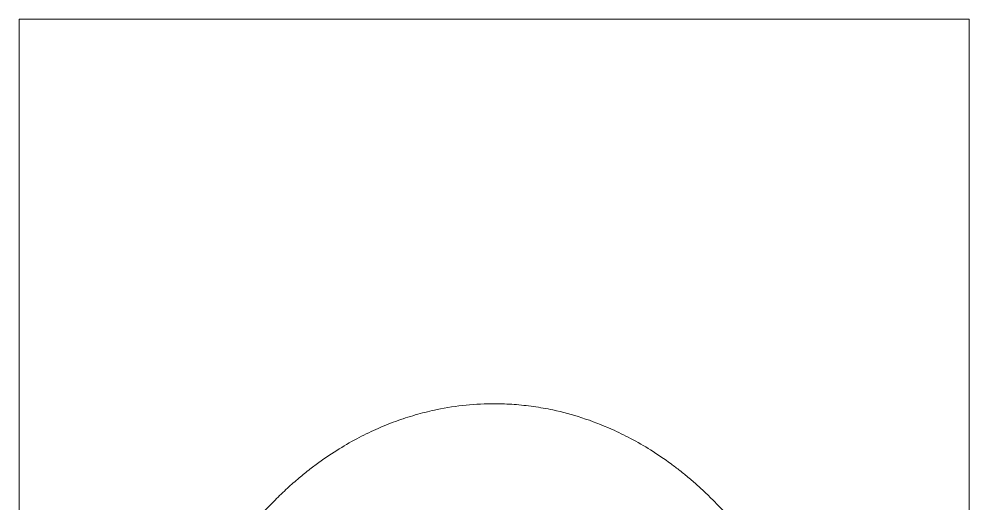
# Model space of a CAD drawing. Extents: x 2474 to 3422, y 0 to 695.
# Drawn here: x 2671.99 to 2713.99, y 520.27 to 541.7 of the extents above; entities that cross this region are included whole.
import ezdxf

# ---------------------------------------------------------------- set-up
doc = ezdxf.new("R2010")
doc.units = 0
doc.header["$LTSCALE"] = 10
doc.header["$MEASUREMENT"] = 0
doc.layers.add('1', color=7, linetype='CONTINUOUS')

msp = doc.modelspace()

# ---------------------------------------------------------------- linework, layer by layer
at = {"layer": '1', "color": 7, "linetype": 'Continuous', "lineweight": 18}
for p, q in [((2713.995, 541.704), (2671.995, 541.704)), ((2671.995, 541.704), (2671.995, 286.704)), ((2713.995, 541.704), (2713.995, 286.704))]:
    msp.add_line(p, q, dxfattribs=at)
at = {"layer": '1', "color": 7, "linetype": 'Continuous', "lineweight": 13}
msp.add_open_spline([(2708.341, 505.704), (2708.341, 505.726), (2708.341, 505.77), (2708.341, 505.835), (2708.34, 505.901), (2708.34, 505.967), (2708.339, 506.033), (2708.338, 506.099), (2708.337, 506.165), (2708.335, 506.232), (2708.334, 506.298), (2708.332, 506.364), (2708.33, 506.431), (2708.328, 506.497), (2708.325, 506.564), (2708.323, 506.631), (2708.32, 506.698), (2708.317, 506.765), (2708.314, 506.832), (2708.311, 506.899), (2708.307, 506.966), (2708.304, 507.033), (2708.3, 507.1), (2708.296, 507.168), (2708.291, 507.235), (2708.287, 507.302), (2708.282, 507.37), (2708.277, 507.438), (2708.272, 507.505), (2708.267, 507.573), (2708.261, 507.641), (2708.256, 507.709), (2708.25, 507.776), (2708.244, 507.844), (2708.237, 507.912), (2708.231, 507.98), (2708.224, 508.048), (2708.217, 508.116), (2708.21, 508.185), (2708.202, 508.253), (2708.195, 508.321), (2708.187, 508.389), (2708.179, 508.458), (2708.171, 508.526), (2708.162, 508.594), (2708.154, 508.663), (2708.145, 508.731), (2708.136, 508.799), (2708.127, 508.868), (2708.117, 508.936), (2708.108, 509.005), (2708.098, 509.073), (2708.057, 509.351), (2707.976, 509.845), (2707.836, 510.56), (2707.666, 511.295), (2707.465, 512.049), (2707.223, 512.839), (2706.931, 513.678), (2706.574, 514.576), (2706.144, 515.521), (2705.721, 516.336), (2705.324, 517.024), (2704.972, 517.589), (2704.625, 518.106), (2704.296, 518.561), (2704.004, 518.943), (2703.703, 519.317), (2703.421, 519.647), (2703.165, 519.935), (2702.937, 520.179), (2702.712, 520.412), (2702.489, 520.633), (2702.268, 520.844), (2702.051, 521.044), (2701.836, 521.235), (2701.626, 521.415), (2701.419, 521.586), (2701.217, 521.747), (2701.02, 521.899), (2700.598, 522.215), (2699.95, 522.655), (2699.069, 523.165), (2698.062, 523.657), (2696.919, 524.097), (2695.752, 524.411), (2694.746, 524.59), (2693.889, 524.681), (2692.893, 524.719), (2691.748, 524.663), (2690.608, 524.489), (2689.609, 524.246), (2688.741, 523.971), (2687.875, 523.627), (2687.005, 523.209), (2686.123, 522.707), (2685.387, 522.214), (2684.782, 521.759), (2684.296, 521.362), (2683.774, 520.899), (2683.224, 520.364), (2682.771, 519.879), (2682.419, 519.474), (2682.173, 519.178), (2681.933, 518.876), (2681.699, 518.568), (2681.505, 518.3), (2681.346, 518.073), (2681.217, 517.885), (2681.086, 517.687), (2680.951, 517.48), (2680.815, 517.262), (2680.676, 517.035), (2680.535, 516.797), (2680.368, 516.505), (2680.183, 516.166), (2679.986, 515.787), (2679.806, 515.421), (2679.641, 515.069), (2679.4, 514.529), (2679.102, 513.796), (2678.814, 512.981), (2678.6, 512.299), (2678.444, 511.751), (2678.305, 511.213), (2678.182, 510.684), (2678.075, 510.165), (2677.983, 509.658), (2677.906, 509.174), (2677.841, 508.711), (2677.788, 508.267), (2677.744, 507.828), (2677.717, 507.498), (2677.701, 507.274), (2677.693, 507.155), (2677.686, 507.036), (2677.68, 506.916), (2677.674, 506.796), (2677.668, 506.676), (2677.664, 506.555), (2677.66, 506.434), (2677.656, 506.313), (2677.653, 506.192), (2677.651, 506.07), (2677.649, 505.948), (2677.648, 505.826), (2677.648, 505.744), (2677.648, 505.703)], degree=3, knots=[0, 0, 0, 0, 0.00117, 0.002341, 0.003515, 0.00469, 0.005867, 0.007045, 0.008226, 0.009408, 0.010592, 0.011778, 0.012966, 0.014155, 0.015346, 0.016539, 0.017734, 0.01893, 0.020128, 0.021328, 0.022529, 0.023732, 0.024936, 0.026143, 0.02735, 0.02856, 0.029771, 0.030984, 0.032198, 0.033414, 0.034631, 0.03585, 0.037071, 0.038293, 0.039516, 0.040742, 0.041968, 0.043196, 0.044426, 0.045657, 0.04689, 0.048124, 0.049359, 0.050596, 0.051834, 0.053074, 0.054315, 0.055558, 0.056802, 0.058047, 0.059294, 0.060542, 0.061792, 0.074465, 0.087707, 0.101503, 0.115841, 0.130708, 0.14734, 0.165456, 0.185028, 0.206026, 0.21767, 0.230354, 0.244064, 0.25329, 0.262481, 0.271637, 0.280759, 0.2873, 0.29365, 0.299811, 0.305785, 0.311572, 0.317173, 0.32259, 0.327823, 0.332873, 0.337741, 0.342428, 0.346935, 0.367426, 0.386273, 0.403502, 0.429173, 0.45311, 0.468734, 0.484112, 0.499256, 0.522055, 0.545332, 0.56107, 0.577547, 0.59478, 0.611972, 0.630735, 0.651098, 0.661565, 0.673382, 0.686562, 0.701125, 0.717088, 0.724431, 0.731783, 0.739145, 0.746518, 0.753902, 0.758072, 0.762421, 0.766949, 0.771658, 0.776549, 0.781622, 0.786879, 0.792321, 0.800801, 0.808903, 0.816624, 0.82396, 0.830909, 0.850043, 0.868458, 0.879238, 0.889735, 0.899946, 0.909868, 0.919501, 0.928847, 0.937895, 0.946079, 0.954127, 0.962034, 0.969801, 0.971929, 0.974063, 0.9762, 0.978343, 0.980489, 0.982641, 0.984796, 0.986956, 0.98912, 0.991288, 0.99346, 0.995636, 0.997816, 1, 1, 1, 1], dxfattribs=at)

doc.saveas('drawing.dxf')
